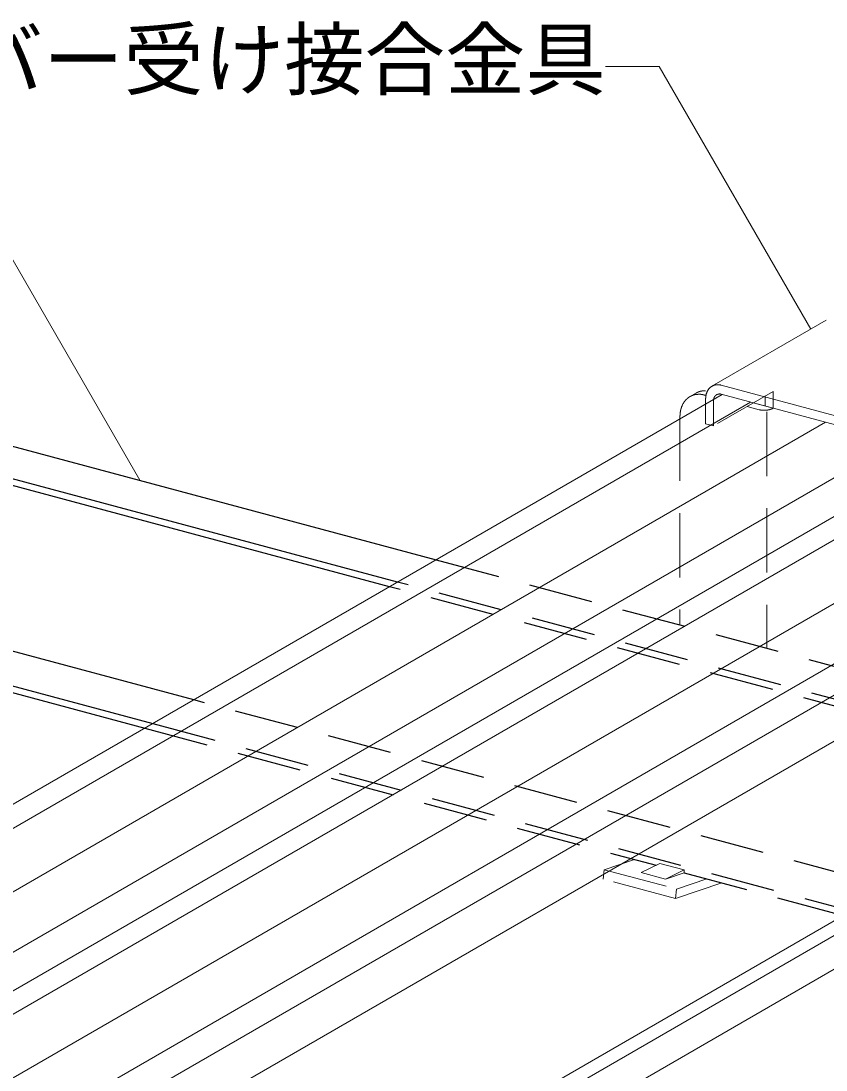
# Model space of a CAD drawing. Units: millimetres on the paper. Extents: x -195 to 195, y -140 to 138.
# Drawn here: x 68.71 to 83.74, y 81.15 to 100.72 of the extents above; entities that cross this region are included whole.
import ezdxf
from ezdxf.enums import TextEntityAlignment as Align

# ---------------------------------------------------------------- set-up
doc = ezdxf.new("R2010")
doc.units = ezdxf.units.MM
doc.linetypes.add('DASHED1', pattern=[1.8, 1.2, -0.6])
for name, color, linetype, lineweight in [('0-1_横架材受け材(ランナー)', 7, 'Continuous', 18), ('0-2_横架材（スタッド）', 3, 'Continuous', 18), ('0-3_Hバー受け', 2, 'Continuous', 25), ('0-6_文字', 7, 'Continuous', 18)]:
    doc.layers.add(name, color=color, linetype=linetype, lineweight=lineweight)
doc.styles.add('ＭＳ ゴシック', font='')
doc.styles.get('ＭＳ ゴシック').set_extended_font_data('MS Gothic')

msp = doc.modelspace()

# ---------------------------------------------------------------- linework, layer by layer
at = {"layer": '0-1_横架材受け材(ランナー)'}
for p, q in [((81.607, 93.905), (83.736, 95.134)), ((81.78, 93.924), (89.722, 91.796)), ((81.78, 93.756), (89.722, 91.628)), ((81.488, 93.666), (81.488, 93.571))]:
    msp.add_line(p, q, dxfattribs=at)
at = {"layer": '0-1_横架材受け材(ランナー)', "linetype": 'DASHED1'}
for p, q in [((81.309, 93.777), (81.196, 93.711)), ((81.474, 93.738), (81.466, 93.741)), ((82.748, 93.808), (81.634, 93.165)), ((82.748, 93.808), (82.748, 93.493)), ((81.488, 93.204), (81.488, 93.571)), ((81.634, 93.656), (81.634, 93.165)), ((82.375, 93.593), (82.748, 93.493)), ((82.602, 93.532), (82.602, 93.724)), ((82.488, 93.467), (82.262, 93.527)), ((82.634, 93.428), (82.634, 89.014)), ((81.01, 93.338), (81.01, 89.449)), ((81.488, 93.204), (81.634, 93.165)), ((79.594, 84.886), (80.159, 85.077)), ((80.286, 84.832), (80.633, 85.002)), ((81.09, 84.88), (80.633, 85.002)), ((79.594, 84.886), (79.577, 84.71)), ((79.594, 84.886), (80.945, 84.524)), ((80.742, 84.71), (80.286, 84.832)), ((80.742, 84.71), (81.09, 84.827)), ((80.928, 84.348), (79.577, 84.71)), ((80.928, 84.348), (81.791, 84.639)), ((80.945, 84.524), (81.51, 84.715)), ((80.945, 84.524), (80.928, 84.348))]:
    msp.add_line(p, q, dxfattribs=at)
msp.add_lwpolyline([(80.742, 84.71), (81.09, 84.88), (81.09, 84.827)], dxfattribs=at)
for centre, radius, start, end in [((81.358, 93.429), 0.326, 105.0229, 108.304), ((81.359, 93.424), 0.331, 101.774, 105.0221), ((81.36, 93.418), 0.337, 98.5659, 101.7733), ((81.469, 93.5), 0.32, 118.2592, 120), ((81.361, 93.41), 0.344, 95.4056, 98.5653), ((81.469, 93.5), 0.319, 114.9324, 118.2583), ((81.362, 93.401), 0.353, 92.2992, 95.4052), ((81.469, 93.5), 0.32, 111.6111, 114.9315), ((81.363, 93.391), 0.364, 89.2514, 92.2988), ((81.47, 93.498), 0.322, 108.3048, 111.6102), ((81.362, 93.38), 0.375, 86.2662, 89.2511), ((81.471, 93.494), 0.326, 105.0229, 108.304), ((81.472, 93.489), 0.331, 101.774, 105.0221), ((81.362, 93.367), 0.388, 83.3462, 86.266), ((81.474, 93.483), 0.337, 98.5659, 101.7733), ((81.36, 93.353), 0.402, 80.4933, 83.3461), ((81.475, 93.476), 0.344, 95.4056, 98.5653), ((81.358, 93.339), 0.416, 77.7084, 80.4933), ((81.476, 93.467), 0.353, 92.2992, 95.4052), ((81.354, 93.323), 0.432, 74.9915, 77.7084), ((81.476, 93.456), 0.364, 89.2514, 92.2988), ((81.476, 93.445), 0.375, 88.0967, 89.2511), ((81.444, 93.37), 0.43, 155.5537, 158.279), ((81.43, 93.377), 0.414, 152.7603, 155.5537), ((81.417, 93.384), 0.4, 149.899, 152.7602), ((81.405, 93.39), 0.386, 146.9709, 149.8989), ((81.394, 93.397), 0.374, 143.9777, 146.9707), ((81.385, 93.404), 0.362, 140.9225, 143.9774), ((81.378, 93.41), 0.352, 137.8091, 140.9221), ((81.371, 93.416), 0.344, 134.6426, 137.8086), ((81.366, 93.421), 0.336, 131.4291, 134.642), ((81.362, 93.426), 0.33, 128.1757, 131.4284), ((81.359, 93.43), 0.325, 124.8903, 128.1749), ((81.357, 93.433), 0.322, 121.5817, 124.8895), ((81.356, 93.434), 0.32, 118.2592, 121.5808), ((81.355, 93.435), 0.319, 114.9324, 118.2583), ((81.356, 93.434), 0.32, 111.6111, 114.9315), ((81.356, 93.432), 0.322, 108.3048, 111.6102), ((81.276, 92.971), 0.792, 74.4692, 75.5311), ((81.604, 93.338), 0.595, 177.8098, 180.0057), ((81.586, 93.339), 0.576, 175.5667, 177.8101), ((81.567, 93.34), 0.557, 173.2728, 175.567), ((81.548, 93.342), 0.538, 170.9249, 173.2731), ((81.529, 93.345), 0.519, 168.5201, 170.9252), ((81.511, 93.349), 0.5, 166.0554, 168.5203), ((81.493, 93.354), 0.482, 163.5283, 166.0556), ((81.476, 93.359), 0.464, 160.9368, 163.5285), ((81.459, 93.364), 0.447, 158.279, 160.9369), ((82.555, 93.715), 0.257, 255.0095, 256.5023), ((82.55, 93.695), 0.237, 255, 255.011), ((82.559, 93.734), 0.277, 256.5014, 257.9214), ((82.564, 93.753), 0.296, 257.9207, 259.2769), ((82.567, 93.772), 0.316, 259.2763, 260.5763), ((82.57, 93.791), 0.335, 260.5757, 261.8264), ((82.573, 93.809), 0.353, 261.8259, 263.0333), ((82.575, 93.826), 0.37, 263.0328, 264.2026), ((82.577, 93.842), 0.386, 264.2021, 265.3393), ((82.578, 93.856), 0.401, 265.3388, 266.448), ((82.579, 93.87), 0.414, 266.4476, 267.5331), ((82.579, 93.881), 0.425, 267.5328, 268.5986), ((82.579, 93.891), 0.435, 268.5983, 269.6482), ((82.579, 93.899), 0.443, 269.6478, 270.6854), ((82.579, 93.904), 0.448, 270.6851, 271.7138), ((82.579, 93.908), 0.452, 271.7135, 272.7367), ((82.579, 93.909), 0.454, 272.7364, 273.7572), ((82.579, 93.909), 0.453, 273.7569, 274.7788), ((82.579, 93.906), 0.45, 274.7785, 275.8045), ((82.58, 93.901), 0.445, 275.8042, 276.8378), ((82.581, 93.894), 0.438, 276.8374, 277.8819), ((82.582, 93.885), 0.429, 277.8816, 278.9404), ((82.584, 93.875), 0.419, 278.9401, 280.0171), ((82.586, 93.862), 0.406, 280.0167, 281.1157), ((82.589, 93.849), 0.392, 281.1153, 282.2405), ((82.592, 93.834), 0.377, 282.24, 283.3959), ((82.596, 93.817), 0.36, 283.3954, 284.5868), ((82.6, 93.8), 0.342, 284.5863, 285.8186), ((82.605, 93.782), 0.323, 285.818, 287.0971), ((82.611, 93.764), 0.304, 287.0965, 288.4289), ((82.617, 93.745), 0.285, 288.4282, 289.8212), ((82.624, 93.727), 0.265, 289.8204, 291.2822), ((82.631, 93.708), 0.245, 291.2813, 292.821), ((82.639, 93.69), 0.225, 292.82, 294.448), ((82.647, 93.672), 0.206, 294.4468, 296.1748), ((82.655, 93.656), 0.187, 296.1735, 298.0147), ((82.663, 93.64), 0.169, 298.0131, 299.9826)]:
    msp.add_arc(centre, radius, start, end, dxfattribs=at)
at = {"layer": '0-1_横架材受け材(ランナー)'}
for centre, radius, start, end in [((81.809, 93.674), 0.32, 166.0554, 168.5203), ((81.797, 93.676), 0.308, 163.5283, 166.0556), ((81.786, 93.68), 0.297, 160.9368, 163.5285), ((81.776, 93.683), 0.286, 158.279, 160.9369), ((81.766, 93.687), 0.275, 155.5537, 158.279), ((81.757, 93.691), 0.265, 152.7603, 155.5537), ((81.749, 93.696), 0.256, 149.899, 152.7602), ((81.741, 93.7), 0.247, 146.9709, 149.8989), ((81.735, 93.704), 0.239, 143.9777, 146.9707), ((81.729, 93.708), 0.232, 140.9225, 143.9774), ((81.724, 93.713), 0.226, 137.8091, 140.9221), ((81.72, 93.716), 0.22, 134.6426, 137.8086), ((81.716, 93.72), 0.215, 131.4291, 134.642), ((81.714, 93.723), 0.211, 128.1757, 131.4284), ((81.712, 93.725), 0.208, 124.8903, 128.1749), ((81.71, 93.727), 0.206, 121.5817, 124.8895), ((81.71, 93.728), 0.205, 118.2592, 121.5808), ((81.71, 93.728), 0.204, 114.9324, 118.2583), ((81.71, 93.728), 0.205, 111.6111, 114.9315), ((81.71, 93.727), 0.206, 108.3048, 111.6102), ((81.711, 93.724), 0.208, 105.0229, 108.304), ((81.712, 93.721), 0.211, 101.774, 105.0221), ((81.713, 93.717), 0.216, 98.5659, 101.7733), ((81.713, 93.713), 0.221, 95.4056, 98.5653), ((81.746, 93.657), 0.104, 124.8903, 128.1749), ((81.745, 93.657), 0.103, 121.5817, 124.8895), ((81.745, 93.658), 0.102, 118.2592, 121.5808), ((81.714, 93.707), 0.226, 92.2992, 95.4052), ((81.745, 93.658), 0.102, 114.9324, 118.2583), ((81.745, 93.658), 0.102, 111.6111, 114.9315), ((81.714, 93.7), 0.233, 89.2514, 92.2988), ((81.745, 93.657), 0.103, 108.3048, 111.6102), ((81.746, 93.656), 0.104, 105.0229, 108.304), ((81.714, 93.693), 0.24, 86.2662, 89.2511), ((81.746, 93.655), 0.106, 101.774, 105.0221), ((81.747, 93.653), 0.108, 98.5659, 101.7733), ((81.714, 93.685), 0.248, 83.3462, 86.266), ((81.747, 93.65), 0.11, 95.4056, 98.5653), ((81.747, 93.647), 0.113, 92.2992, 95.4052), ((81.747, 93.644), 0.116, 89.2514, 92.2988), ((81.713, 93.676), 0.257, 80.4933, 83.3461), ((81.747, 93.64), 0.12, 86.2662, 89.2511), ((81.711, 93.667), 0.267, 77.7084, 80.4933), ((81.747, 93.636), 0.124, 83.3462, 86.266), ((81.747, 93.632), 0.129, 80.4933, 83.3461), ((81.709, 93.657), 0.277, 74.9915, 77.7084), ((81.746, 93.627), 0.133, 77.7084, 80.4933), ((81.745, 93.623), 0.138, 74.9915, 77.7084), ((81.869, 93.666), 0.381, 177.8098, 180.0057), ((81.857, 93.667), 0.368, 175.5667, 177.8101), ((81.845, 93.668), 0.356, 173.2728, 175.567), ((81.833, 93.669), 0.344, 170.9249, 173.2731), ((81.821, 93.671), 0.332, 168.5201, 170.9252), ((81.801, 93.63), 0.166, 168.5201, 170.9252), ((81.795, 93.631), 0.16, 166.0554, 168.5203), ((81.789, 93.632), 0.154, 163.5283, 166.0556), ((81.783, 93.634), 0.148, 160.9368, 163.5285), ((81.778, 93.636), 0.143, 158.279, 160.9369), ((81.773, 93.638), 0.138, 155.5537, 158.279), ((81.769, 93.64), 0.133, 152.7603, 155.5537), ((81.765, 93.642), 0.128, 149.899, 152.7602), ((81.761, 93.644), 0.124, 146.9709, 149.8989), ((81.758, 93.646), 0.12, 143.9777, 146.9707), ((81.755, 93.648), 0.116, 140.9225, 143.9774), ((81.752, 93.65), 0.113, 137.8091, 140.9221), ((81.75, 93.652), 0.11, 134.6426, 137.8086), ((81.748, 93.654), 0.107, 131.4291, 134.642), ((81.747, 93.655), 0.106, 128.1757, 131.4284)]:
    msp.add_arc(centre, radius, start, end, dxfattribs=at)
at = {"layer": '0-2_横架材（スタッド）'}
for p, q in [((81.8, 93.751), (61.51, 82.036)), ((62.098, 81.932), (82.325, 93.61)), ((63.464, 81.534), (83.728, 93.234)), ((64.836, 81.198), (85.064, 92.876)), ((85.92, 92.647), (65.625, 80.929)), ((66.206, 80.831), (86.433, 92.509)), ((67.575, 80.433), (87.839, 92.133)), ((68.944, 80.097), (89.171, 91.776)), ((69.629, 79.914), (89.813, 91.567)), ((69.601, 79.038), (90.981, 91.382)), ((69.537, 75.647), (90.943, 88.005)), ((90.943, 87.731), (69.628, 75.426)), ((90.943, 87.104), (69.531, 74.743))]:
    msp.add_line(p, q, dxfattribs=at)
at = {"layer": '0-3_Hバー受け'}
for p, q in [((66.302, 93.39), (76.461, 90.668)), ((75.738, 90.251), (65.536, 92.985)), ((75.589, 90.165), (65.536, 92.859)), ((71.933, 88.054), (66.269, 89.572)), ((65.536, 89.121), (71.167, 87.612)), ((65.536, 88.995), (71.018, 87.526))]:
    msp.add_line(p, q, dxfattribs=at)
at = {"layer": '0-3_Hバー受け', "linetype": 'DASHED1'}
for p, q in [((76.461, 90.668), (90.568, 86.888)), ((89.845, 86.471), (75.738, 90.251)), ((89.696, 86.385), (75.589, 90.165)), ((86.04, 84.274), (71.933, 88.054)), ((71.018, 87.526), (80.564, 84.968)), ((71.167, 87.612), (85.274, 83.832)), ((81.09, 84.827), (85.125, 83.746))]:
    msp.add_line(p, q, dxfattribs=at)
at = {"layer": '0-6_文字'}
msp.add_line((68.261, 96.768), (70.926, 92.151), dxfattribs=at)
msp.add_lwpolyline([(79.62, 99.872), (80.62, 99.872), (83.451, 94.969)], dxfattribs=at)

# ---------------------------------------------------------------- texts
at = {"layer": '0-6_文字', "style": 'ＭＳ ゴシック'}
msp.add_text('Ｈバー受け接合金具', height=1.1, dxfattribs=at).set_placement((66.12, 99.122), align=Align.BOTTOM_LEFT)

doc.saveas('drawing.dxf')
